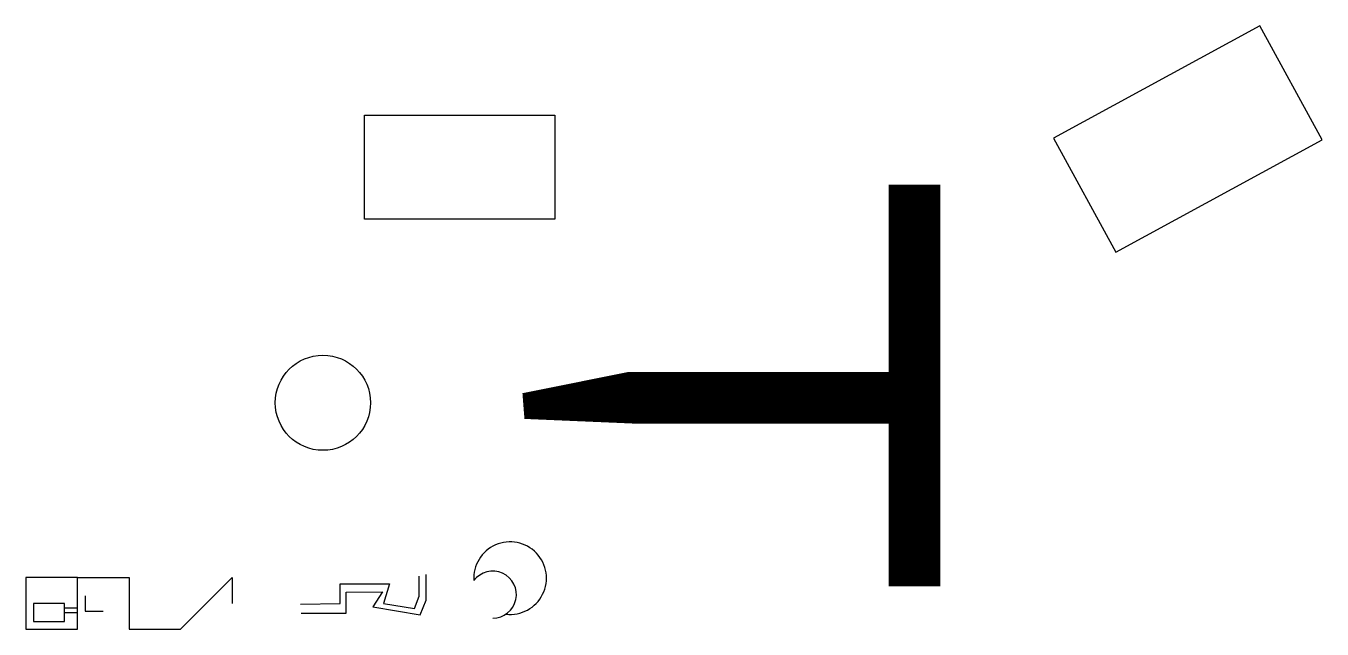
# Model space of a CAD drawing. Header units: millimetres. Extents: x 0 to 5029, y 0 to 2343.
import ezdxf

# ---------------------------------------------------------------- set-up
doc = ezdxf.new("R2010")
doc.units = ezdxf.units.MM

msp = doc.modelspace()

# ---------------------------------------------------------------- linework, layer by layer
for p, q in [((1552.5, 112.6), (1552.5, 212)), ((200, 200), (0, 200)), ((0, 200), (0, 0)), ((200, 0), (200, 200)), ((200, 200), (400, 200)), ((400, 200), (400, 0)), ((600, 0), (800, 200)), ((800, 200), (800, 100)), ((229.9, 129.5), (229.9, 69.8)), ((1242.9, 142.9), (1383.2, 144.7)), ((1242.9, 61.7), (1242.9, 142.9)), ((1383.2, 144.7), (1345.5, 85.9)), ((1529.5, 55.6), (1552.5, 112.6)), ((149.8, 82.3), (199.8, 82.3)), ((149.8, 64.8), (199.8, 64.8)), ((229.9, 69.8), (300, 69.8)), ((1068.1, 61.7), (1242.9, 61.7)), ((1345.5, 85.9), (1529.5, 55.6)), ((0, 0), (200, 0)), ((400, 0), (600, 0))]:
    msp.add_line(p, q)
for points in [[(3987.5, 1906.4), (4228.9, 1463.8), (5029, 1900), (4787.7, 2342.7)], [(1313.1, 1996.3), (2052.5, 1996.3), (2052.5, 1591.8), (1313.1, 1591.8)], [(30, 30), (149.8, 30), (149.8, 99.7), (30, 99.7)]]:
    msp.add_lwpolyline(points, close=True)
msp.add_lwpolyline([(1930.3, 866.2, 100, 200, 0), (2341.8, 898.3, 200, 200, 0), (3447.5, 898.3, 200, 200, 0), (3447.5, 1726.6, 200, 200, 0), (3447.5, 166.2, 200, 200, 0)], format="xyseb")
msp.add_lwpolyline([(1065.6, 96.2), (1219.8, 99.3), (1219.8, 176.3), (1411.1, 176.3), (1387.4, 99.9), (1507.6, 80.5), (1526.4, 127.8), (1526.4, 206)])
msp.add_circle((1152.2, 879), 184.7)
for centre, radius, start, end in [((1878.7, 198), 140.9, 263.3848, 183.8876), ((1811.5, 134), 91.4, 269.7955, 143.3881)]:
    msp.add_arc(centre, radius, start, end)

doc.saveas('drawing.dxf')
